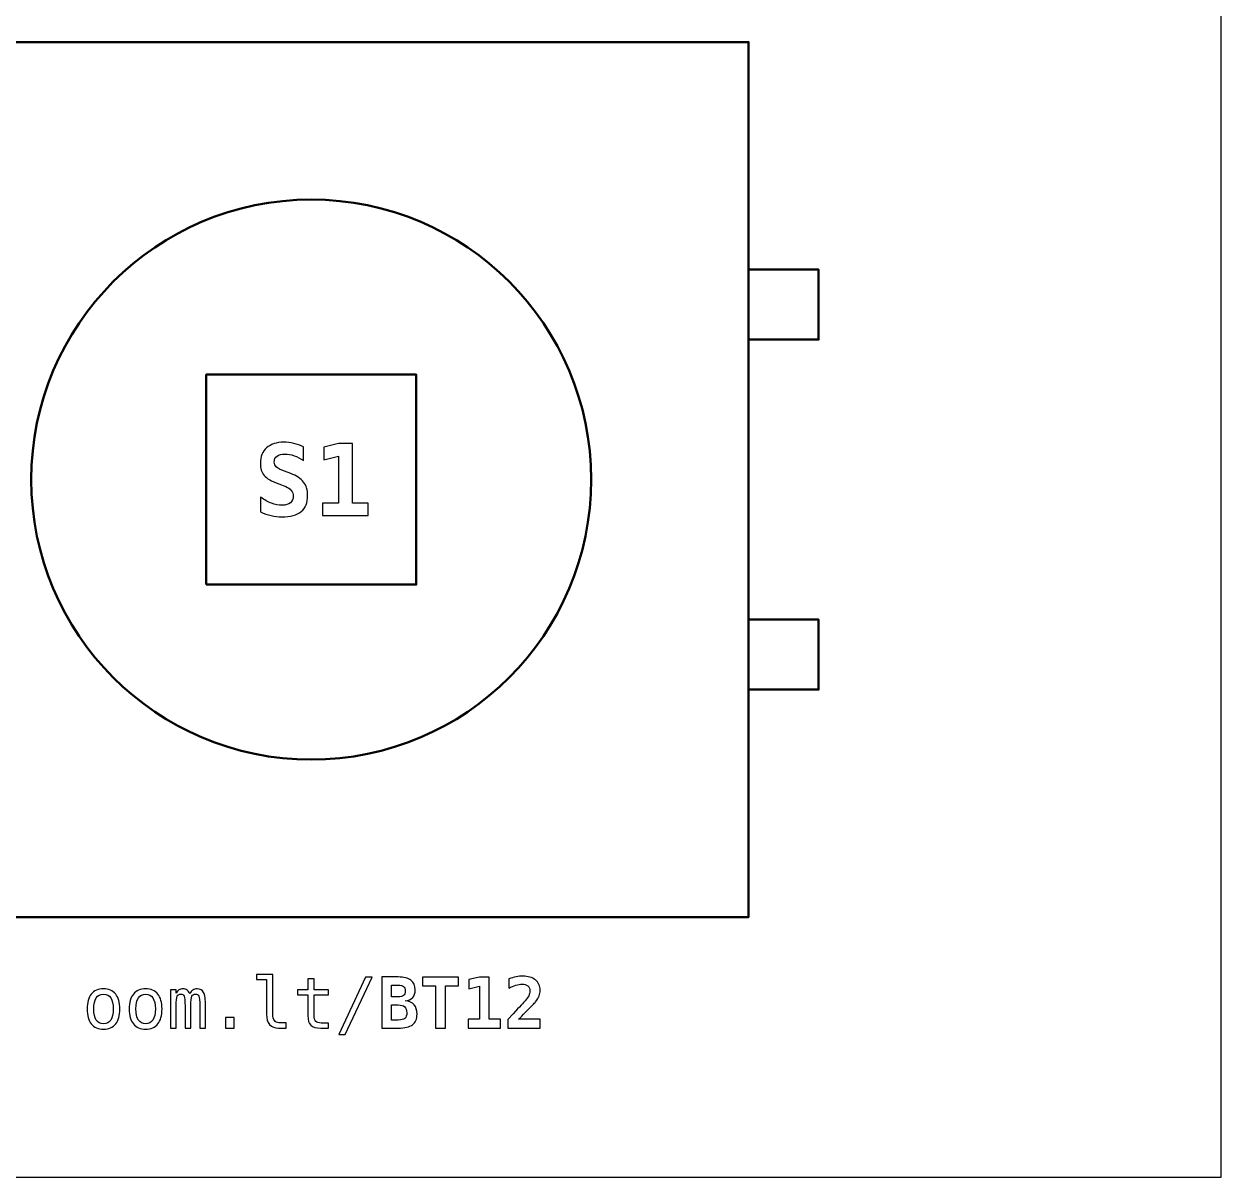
# Model space of a CAD drawing. Header units: centimetres. Extents: x -11.8 to -9.2, y -16.15 to -13.55.
# Drawn here: x -10.91 to -9.2, y -16.15 to -14.503 of the extents above; entities that cross this region are included whole.
import ezdxf

# ---------------------------------------------------------------- set-up
doc = ezdxf.new("R2010")
doc.units = ezdxf.units.CM
doc.header["$MEASUREMENT"] = 0
doc.layers.add('Layer 1', color=7, linetype='Continuous')

msp = doc.modelspace()

# ---------------------------------------------------------------- linework, layer by layer
at = {"layer": 'Layer 1', "color": 7}
msp.add_lwpolyline([(-11.8, -16.15), (-9.2, -16.15), (-9.2, -13.55), (-11.8, -13.55), (-11.8, -16.15)], close=True, dxfattribs=at)
at = {"layer": 'Layer 1', "color": 7, "lineweight": 50}
for points in [[(-11.125, -15.77855), (-9.875, -15.77855), (-9.875, -14.52855), (-11.125, -14.52855), (-11.125, -15.77855)], [(-9.875, -14.95355), (-9.775, -14.95355), (-9.775, -14.85355), (-9.875, -14.85355), (-9.875, -14.95355)], [(-10.65, -15.30355), (-10.35, -15.30355), (-10.35, -15.00355), (-10.65, -15.00355), (-10.65, -15.30355)], [(-9.875, -15.45355), (-9.775, -15.45355), (-9.775, -15.35355), (-9.875, -15.35355), (-9.875, -15.45355)]]:
    msp.add_lwpolyline(points, close=True, dxfattribs=at)
msp.add_ellipse((-10.5, -15.15355), major_axis=(0, 0.4), ratio=1, dxfattribs=at)
at = {"layer": 'Layer 1', "color": 250}
for points, knots in [([(-10.54645, -15.15977), (-10.55668, -15.15586), (-10.56362, -15.15175), (-10.56727, -15.14747), (-10.56727, -15.14747), (-10.57089, -15.14316), (-10.5727, -15.1374), (-10.5727, -15.13014), (-10.5727, -15.13014), (-10.5727, -15.12082), (-10.56971, -15.11348), (-10.56374, -15.10817), (-10.56374, -15.10817), (-10.55777, -15.10283), (-10.54958, -15.10017), (-10.53914, -15.10017), (-10.53914, -15.10017), (-10.53441, -15.10017), (-10.52969, -15.10071), (-10.52496, -15.1018), (-10.52496, -15.1018), (-10.52021, -15.10288), (-10.51553, -15.10445), (-10.51089, -15.10657), (-10.51089, -15.10657), (-10.51089, -15.10657), (-10.51089, -15.12642), (-10.51089, -15.12642), (-10.51089, -15.12642), (-10.51527, -15.12334), (-10.51969, -15.12101), (-10.52418, -15.11939), (-10.52418, -15.11939), (-10.5287, -15.11779), (-10.53314, -15.11699), (-10.53756, -15.11699), (-10.53756, -15.11699), (-10.54248, -15.11699), (-10.54624, -15.11798), (-10.54885, -15.11995), (-10.54885, -15.11995), (-10.55146, -15.12193), (-10.55278, -15.12475), (-10.55278, -15.12842), (-10.55278, -15.12842), (-10.55278, -15.13126), (-10.55182, -15.13362), (-10.54991, -15.13547), (-10.54991, -15.13547), (-10.54801, -15.13733), (-10.54403, -15.1394), (-10.53796, -15.14164), (-10.53796, -15.14164), (-10.53796, -15.14164), (-10.52921, -15.14495), (-10.52921, -15.14495), (-10.52921, -15.14495), (-10.52096, -15.14799), (-10.51487, -15.15201), (-10.51096, -15.15702), (-10.51096, -15.15702), (-10.50706, -15.16203), (-10.50511, -15.16833), (-10.50511, -15.17595), (-10.50511, -15.17595), (-10.50511, -15.18634), (-10.50817, -15.19408), (-10.5143, -15.19921), (-10.5143, -15.19921), (-10.52044, -15.20434), (-10.52971, -15.2069), (-10.5421, -15.2069), (-10.5421, -15.2069), (-10.54721, -15.2069), (-10.55231, -15.20629), (-10.55744, -15.20506), (-10.55744, -15.20506), (-10.56254, -15.20384), (-10.5675, -15.20205), (-10.57228, -15.19966), (-10.57228, -15.19966), (-10.57228, -15.19966), (-10.57228, -15.17863), (-10.57228, -15.17863), (-10.57228, -15.17863), (-10.56687, -15.18249), (-10.5616, -15.18538), (-10.55654, -15.18726), (-10.55654, -15.18726), (-10.55146, -15.18914), (-10.54645, -15.19008), (-10.54149, -15.19008), (-10.54149, -15.19008), (-10.53648, -15.19008), (-10.5326, -15.18895), (-10.52985, -15.18667), (-10.52985, -15.18667), (-10.5271, -15.18439), (-10.52571, -15.18122), (-10.52571, -15.17712), (-10.52571, -15.17712), (-10.52571, -15.17404), (-10.52663, -15.17134), (-10.52846, -15.16903), (-10.52846, -15.16903), (-10.5303, -15.16671), (-10.53295, -15.16487), (-10.53646, -15.16355), (-10.53646, -15.16355), (-10.53646, -15.16355), (-10.54645, -15.15977), (-10.54645, -15.15977)], [0, 0, 0, 0, 0.0357143, 0.0357143, 0.0357143, 0.0357143, 0.0714286, 0.0714286, 0.0714286, 0.0714286, 0.1071429, 0.1071429, 0.1071429, 0.1071429, 0.1428571, 0.1428571, 0.1428571, 0.1428571, 0.1785714, 0.1785714, 0.1785714, 0.1785714, 0.2142857, 0.2142857, 0.2142857, 0.2142857, 0.25, 0.25, 0.25, 0.25, 0.2857143, 0.2857143, 0.2857143, 0.2857143, 0.3214286, 0.3214286, 0.3214286, 0.3214286, 0.3571429, 0.3571429, 0.3571429, 0.3571429, 0.3928571, 0.3928571, 0.3928571, 0.3928571, 0.4285714, 0.4285714, 0.4285714, 0.4285714, 0.4642857, 0.4642857, 0.4642857, 0.4642857, 0.5, 0.5, 0.5, 0.5, 0.5357143, 0.5357143, 0.5357143, 0.5357143, 0.5714286, 0.5714286, 0.5714286, 0.5714286, 0.6071429, 0.6071429, 0.6071429, 0.6071429, 0.6428571, 0.6428571, 0.6428571, 0.6428571, 0.6785714, 0.6785714, 0.6785714, 0.6785714, 0.7142857, 0.7142857, 0.7142857, 0.7142857, 0.75, 0.75, 0.75, 0.75, 0.7857143, 0.7857143, 0.7857143, 0.7857143, 0.8214286, 0.8214286, 0.8214286, 0.8214286, 0.8571429, 0.8571429, 0.8571429, 0.8571429, 0.8928571, 0.8928571, 0.8928571, 0.8928571, 0.9285714, 0.9285714, 0.9285714, 0.9285714, 0.9642857, 0.9642857, 0.9642857, 0.9642857, 1, 1, 1, 1]), ([(-10.48368, -15.18698), (-10.48368, -15.18698), (-10.46094, -15.18698), (-10.46094, -15.18698), (-10.46094, -15.18698), (-10.46094, -15.18698), (-10.46094, -15.12021), (-10.46094, -15.12021), (-10.46094, -15.12021), (-10.46094, -15.12021), (-10.48208, -15.12546), (-10.48208, -15.12546), (-10.48208, -15.12546), (-10.48208, -15.12546), (-10.48208, -15.10713), (-10.48208, -15.10713), (-10.48208, -15.10713), (-10.48208, -15.10713), (-10.4608, -15.10203), (-10.4608, -15.10203), (-10.4608, -15.10203), (-10.4608, -15.10203), (-10.44116, -15.10203), (-10.44116, -15.10203), (-10.44116, -15.10203), (-10.44116, -15.10203), (-10.44116, -15.18698), (-10.44116, -15.18698), (-10.44116, -15.18698), (-10.44116, -15.18698), (-10.41842, -15.18698), (-10.41842, -15.18698), (-10.41842, -15.18698), (-10.41842, -15.18698), (-10.41842, -15.2049), (-10.41842, -15.2049), (-10.41842, -15.2049), (-10.41842, -15.2049), (-10.48368, -15.2049), (-10.48368, -15.2049), (-10.48368, -15.2049), (-10.48368, -15.2049), (-10.48368, -15.18698), (-10.48368, -15.18698)], [0, 0, 0, 0, 0.0909091, 0.0909091, 0.0909091, 0.0909091, 0.1818182, 0.1818182, 0.1818182, 0.1818182, 0.2727273, 0.2727273, 0.2727273, 0.2727273, 0.3636364, 0.3636364, 0.3636364, 0.3636364, 0.4545455, 0.4545455, 0.4545455, 0.4545455, 0.5454545, 0.5454545, 0.5454545, 0.5454545, 0.6363636, 0.6363636, 0.6363636, 0.6363636, 0.7272727, 0.7272727, 0.7272727, 0.7272727, 0.8181818, 0.8181818, 0.8181818, 0.8181818, 0.9090909, 0.9090909, 0.9090909, 0.9090909, 1, 1, 1, 1]), ([(-10.55487, -15.91735), (-10.55487, -15.92139), (-10.55413, -15.92442), (-10.55265, -15.92647), (-10.55265, -15.92647), (-10.55117, -15.92852), (-10.54898, -15.92955), (-10.54608, -15.92955), (-10.54608, -15.92955), (-10.54608, -15.92955), (-10.53558, -15.92955), (-10.53558, -15.92955), (-10.53558, -15.92955), (-10.53558, -15.92955), (-10.53558, -15.93717), (-10.53558, -15.93717), (-10.53558, -15.93717), (-10.53558, -15.93717), (-10.54695, -15.93717), (-10.54695, -15.93717), (-10.54695, -15.93717), (-10.55233, -15.93717), (-10.55648, -15.93544), (-10.55943, -15.93199), (-10.55943, -15.93199), (-10.56238, -15.92854), (-10.56385, -15.92365), (-10.56385, -15.91735), (-10.56385, -15.91735), (-10.56385, -15.91735), (-10.56385, -15.86768), (-10.56385, -15.86768), (-10.56385, -15.86768), (-10.56385, -15.86768), (-10.57825, -15.86768), (-10.57825, -15.86768), (-10.57825, -15.86768), (-10.57825, -15.86768), (-10.57825, -15.86065), (-10.57825, -15.86065), (-10.57825, -15.86065), (-10.57825, -15.86065), (-10.55487, -15.86065), (-10.55487, -15.86065), (-10.55487, -15.86065), (-10.55487, -15.86065), (-10.55487, -15.91735), (-10.55487, -15.91735)], [0, 0, 0, 0, 0.0833333, 0.0833333, 0.0833333, 0.0833333, 0.1666667, 0.1666667, 0.1666667, 0.1666667, 0.25, 0.25, 0.25, 0.25, 0.3333333, 0.3333333, 0.3333333, 0.3333333, 0.4166667, 0.4166667, 0.4166667, 0.4166667, 0.5, 0.5, 0.5, 0.5, 0.5833333, 0.5833333, 0.5833333, 0.5833333, 0.6666667, 0.6666667, 0.6666667, 0.6666667, 0.75, 0.75, 0.75, 0.75, 0.8333333, 0.8333333, 0.8333333, 0.8333333, 0.9166667, 0.9166667, 0.9166667, 0.9166667, 1, 1, 1, 1]), ([(-10.49587, -15.86695), (-10.49587, -15.86695), (-10.49587, -15.88248), (-10.49587, -15.88248), (-10.49587, -15.88248), (-10.49587, -15.88248), (-10.47545, -15.88248), (-10.47545, -15.88248), (-10.47545, -15.88248), (-10.47545, -15.88248), (-10.47545, -15.88947), (-10.47545, -15.88947), (-10.47545, -15.88947), (-10.47545, -15.88947), (-10.49587, -15.88947), (-10.49587, -15.88947), (-10.49587, -15.88947), (-10.49587, -15.88947), (-10.49587, -15.91915), (-10.49587, -15.91915), (-10.49587, -15.91915), (-10.49587, -15.92319), (-10.49511, -15.926), (-10.49357, -15.92759), (-10.49357, -15.92759), (-10.49204, -15.92919), (-10.48937, -15.92999), (-10.48557, -15.92999), (-10.48557, -15.92999), (-10.48557, -15.92999), (-10.47545, -15.92999), (-10.47545, -15.92999), (-10.47545, -15.92999), (-10.47545, -15.92999), (-10.47545, -15.93717), (-10.47545, -15.93717), (-10.47545, -15.93717), (-10.47545, -15.93717), (-10.48644, -15.93717), (-10.48644, -15.93717), (-10.48644, -15.93717), (-10.49319, -15.93717), (-10.49794, -15.93582), (-10.50071, -15.93312), (-10.50071, -15.93312), (-10.50347, -15.93042), (-10.50486, -15.92575), (-10.50486, -15.91915), (-10.50486, -15.91915), (-10.50486, -15.91915), (-10.50486, -15.88947), (-10.50486, -15.88947), (-10.50486, -15.88947), (-10.50486, -15.88947), (-10.51946, -15.88947), (-10.51946, -15.88947), (-10.51946, -15.88947), (-10.51946, -15.88947), (-10.51946, -15.88248), (-10.51946, -15.88248), (-10.51946, -15.88248), (-10.51946, -15.88248), (-10.50486, -15.88248), (-10.50486, -15.88248), (-10.50486, -15.88248), (-10.50486, -15.88248), (-10.50486, -15.86695), (-10.50486, -15.86695), (-10.50486, -15.86695), (-10.50486, -15.86695), (-10.49587, -15.86695), (-10.49587, -15.86695)], [0, 0, 0, 0, 0.0555556, 0.0555556, 0.0555556, 0.0555556, 0.1111111, 0.1111111, 0.1111111, 0.1111111, 0.1666667, 0.1666667, 0.1666667, 0.1666667, 0.2222222, 0.2222222, 0.2222222, 0.2222222, 0.2777778, 0.2777778, 0.2777778, 0.2777778, 0.3333333, 0.3333333, 0.3333333, 0.3333333, 0.3888889, 0.3888889, 0.3888889, 0.3888889, 0.4444444, 0.4444444, 0.4444444, 0.4444444, 0.5, 0.5, 0.5, 0.5, 0.5555556, 0.5555556, 0.5555556, 0.5555556, 0.6111111, 0.6111111, 0.6111111, 0.6111111, 0.6666667, 0.6666667, 0.6666667, 0.6666667, 0.7222222, 0.7222222, 0.7222222, 0.7222222, 0.7777778, 0.7777778, 0.7777778, 0.7777778, 0.8333333, 0.8333333, 0.8333333, 0.8333333, 0.8888889, 0.8888889, 0.8888889, 0.8888889, 0.9444444, 0.9444444, 0.9444444, 0.9444444, 1, 1, 1, 1]), ([(-10.42223, -15.86426), (-10.42223, -15.86426), (-10.41294, -15.86426), (-10.41294, -15.86426), (-10.41294, -15.86426), (-10.41294, -15.86426), (-10.45133, -15.94645), (-10.45133, -15.94645), (-10.45133, -15.94645), (-10.45133, -15.94645), (-10.46067, -15.94645), (-10.46067, -15.94645), (-10.46067, -15.94645), (-10.46067, -15.94645), (-10.42223, -15.86426), (-10.42223, -15.86426)], [0, 0, 0, 0, 0.25, 0.25, 0.25, 0.25, 0.5, 0.5, 0.5, 0.5, 0.75, 0.75, 0.75, 0.75, 1, 1, 1, 1]), ([(-10.39934, -15.86416), (-10.39934, -15.86416), (-10.37585, -15.86416), (-10.37585, -15.86416), (-10.37585, -15.86416), (-10.36774, -15.86416), (-10.36165, -15.8657), (-10.35757, -15.86878), (-10.35757, -15.86878), (-10.35348, -15.87185), (-10.35143, -15.87645), (-10.35143, -15.88256), (-10.35143, -15.88256), (-10.35143, -15.88727), (-10.35263, -15.89092), (-10.35505, -15.89355), (-10.35505, -15.89355), (-10.35745, -15.8962), (-10.36099, -15.89772), (-10.36564, -15.89815), (-10.36564, -15.89815), (-10.36007, -15.8987), (-10.35589, -15.90057), (-10.35307, -15.90377), (-10.35307, -15.90377), (-10.35025, -15.90695), (-10.34885, -15.91142), (-10.34885, -15.91715), (-10.34885, -15.91715), (-10.34885, -15.92419), (-10.35097, -15.92927), (-10.3552, -15.93244), (-10.3552, -15.93244), (-10.35944, -15.93559), (-10.36632, -15.93717), (-10.37585, -15.93717), (-10.37585, -15.93717), (-10.37585, -15.93717), (-10.39934, -15.93717), (-10.39934, -15.93717), (-10.39934, -15.93717), (-10.39934, -15.93717), (-10.39934, -15.86416), (-10.39934, -15.86416)], [0, 0, 0, 0, 0.0909091, 0.0909091, 0.0909091, 0.0909091, 0.1818182, 0.1818182, 0.1818182, 0.1818182, 0.2727273, 0.2727273, 0.2727273, 0.2727273, 0.3636364, 0.3636364, 0.3636364, 0.3636364, 0.4545455, 0.4545455, 0.4545455, 0.4545455, 0.5454545, 0.5454545, 0.5454545, 0.5454545, 0.6363636, 0.6363636, 0.6363636, 0.6363636, 0.7272727, 0.7272727, 0.7272727, 0.7272727, 0.8181818, 0.8181818, 0.8181818, 0.8181818, 0.9090909, 0.9090909, 0.9090909, 0.9090909, 1, 1, 1, 1]), ([(-10.30793, -15.93717), (-10.30793, -15.93717), (-10.32233, -15.93717), (-10.32233, -15.93717), (-10.32233, -15.93717), (-10.32233, -15.93717), (-10.32233, -15.87686), (-10.32233, -15.87686), (-10.32233, -15.87686), (-10.32233, -15.87686), (-10.34083, -15.87686), (-10.34083, -15.87686), (-10.34083, -15.87686), (-10.34083, -15.87686), (-10.34083, -15.86426), (-10.34083, -15.86426), (-10.34083, -15.86426), (-10.34083, -15.86426), (-10.28942, -15.86426), (-10.28942, -15.86426), (-10.28942, -15.86426), (-10.28942, -15.86426), (-10.28942, -15.87686), (-10.28942, -15.87686), (-10.28942, -15.87686), (-10.28942, -15.87686), (-10.30793, -15.87686), (-10.30793, -15.87686), (-10.30793, -15.87686), (-10.30793, -15.87686), (-10.30793, -15.93717), (-10.30793, -15.93717)], [0, 0, 0, 0, 0.125, 0.125, 0.125, 0.125, 0.25, 0.25, 0.25, 0.25, 0.375, 0.375, 0.375, 0.375, 0.5, 0.5, 0.5, 0.5, 0.625, 0.625, 0.625, 0.625, 0.75, 0.75, 0.75, 0.75, 0.875, 0.875, 0.875, 0.875, 1, 1, 1, 1]), ([(-10.27584, -15.92447), (-10.27584, -15.92447), (-10.25972, -15.92447), (-10.25972, -15.92447), (-10.25972, -15.92447), (-10.25972, -15.92447), (-10.25972, -15.87715), (-10.25972, -15.87715), (-10.25972, -15.87715), (-10.25972, -15.87715), (-10.2747, -15.88086), (-10.2747, -15.88086), (-10.2747, -15.88086), (-10.2747, -15.88086), (-10.2747, -15.86788), (-10.2747, -15.86788), (-10.2747, -15.86788), (-10.2747, -15.86788), (-10.25962, -15.86426), (-10.25962, -15.86426), (-10.25962, -15.86426), (-10.25962, -15.86426), (-10.2457, -15.86426), (-10.2457, -15.86426), (-10.2457, -15.86426), (-10.2457, -15.86426), (-10.2457, -15.92447), (-10.2457, -15.92447), (-10.2457, -15.92447), (-10.2457, -15.92447), (-10.22958, -15.92447), (-10.22958, -15.92447), (-10.22958, -15.92447), (-10.22958, -15.92447), (-10.22958, -15.93717), (-10.22958, -15.93717), (-10.22958, -15.93717), (-10.22958, -15.93717), (-10.27584, -15.93717), (-10.27584, -15.93717), (-10.27584, -15.93717), (-10.27584, -15.93717), (-10.27584, -15.92447), (-10.27584, -15.92447)], [0, 0, 0, 0, 0.0909091, 0.0909091, 0.0909091, 0.0909091, 0.1818182, 0.1818182, 0.1818182, 0.1818182, 0.2727273, 0.2727273, 0.2727273, 0.2727273, 0.3636364, 0.3636364, 0.3636364, 0.3636364, 0.4545455, 0.4545455, 0.4545455, 0.4545455, 0.5454545, 0.5454545, 0.5454545, 0.5454545, 0.6363636, 0.6363636, 0.6363636, 0.6363636, 0.7272727, 0.7272727, 0.7272727, 0.7272727, 0.8181818, 0.8181818, 0.8181818, 0.8181818, 0.9090909, 0.9090909, 0.9090909, 0.9090909, 1, 1, 1, 1]), ([(-10.20362, -15.92447), (-10.20362, -15.92447), (-10.1729, -15.92447), (-10.1729, -15.92447), (-10.1729, -15.92447), (-10.1729, -15.92447), (-10.1729, -15.93717), (-10.1729, -15.93717), (-10.1729, -15.93717), (-10.1729, -15.93717), (-10.21919, -15.93717), (-10.21919, -15.93717), (-10.21919, -15.93717), (-10.21919, -15.93717), (-10.21919, -15.92485), (-10.21919, -15.92485), (-10.21919, -15.92485), (-10.21919, -15.92485), (-10.21138, -15.91657), (-10.21138, -15.91657), (-10.21138, -15.91657), (-10.20211, -15.9067), (-10.19647, -15.90063), (-10.19449, -15.89835), (-10.19449, -15.89835), (-10.19206, -15.89555), (-10.19029, -15.89307), (-10.18922, -15.8909), (-10.18922, -15.8909), (-10.18814, -15.88873), (-10.18761, -15.8866), (-10.18761, -15.88448), (-10.18761, -15.88448), (-10.18761, -15.88123), (-10.18859, -15.87871), (-10.19056, -15.87695), (-10.19056, -15.87695), (-10.19252, -15.87516), (-10.19532, -15.87428), (-10.19892, -15.87428), (-10.19892, -15.87428), (-10.20151, -15.87428), (-10.20439, -15.8748), (-10.20759, -15.87581), (-10.20759, -15.87581), (-10.21081, -15.87685), (-10.21414, -15.87833), (-10.21763, -15.88028), (-10.21763, -15.88028), (-10.21763, -15.88028), (-10.21763, -15.86685), (-10.21763, -15.86685), (-10.21763, -15.86685), (-10.21414, -15.86558), (-10.21074, -15.86461), (-10.20739, -15.86395), (-10.20739, -15.86395), (-10.20406, -15.86328), (-10.20086, -15.86295), (-10.19781, -15.86295), (-10.19781, -15.86295), (-10.19009, -15.86295), (-10.18402, -15.86475), (-10.17962, -15.86835), (-10.17962, -15.86835), (-10.17521, -15.87193), (-10.173, -15.87685), (-10.173, -15.88306), (-10.173, -15.88306), (-10.173, -15.88593), (-10.17349, -15.88862), (-10.17444, -15.89112), (-10.17444, -15.89112), (-10.17541, -15.89363), (-10.17706, -15.89642), (-10.17941, -15.89947), (-10.17941, -15.89947), (-10.18112, -15.90168), (-10.18586, -15.90667), (-10.19361, -15.91442), (-10.19361, -15.91442), (-10.19781, -15.9186), (-10.20114, -15.92197), (-10.20362, -15.92447)], [0, 0, 0, 0, 0.047619, 0.047619, 0.047619, 0.047619, 0.0952381, 0.0952381, 0.0952381, 0.0952381, 0.1428571, 0.1428571, 0.1428571, 0.1428571, 0.1904762, 0.1904762, 0.1904762, 0.1904762, 0.2380952, 0.2380952, 0.2380952, 0.2380952, 0.2857143, 0.2857143, 0.2857143, 0.2857143, 0.3333333, 0.3333333, 0.3333333, 0.3333333, 0.3809524, 0.3809524, 0.3809524, 0.3809524, 0.4285714, 0.4285714, 0.4285714, 0.4285714, 0.4761905, 0.4761905, 0.4761905, 0.4761905, 0.5238095, 0.5238095, 0.5238095, 0.5238095, 0.5714286, 0.5714286, 0.5714286, 0.5714286, 0.6190476, 0.6190476, 0.6190476, 0.6190476, 0.6666667, 0.6666667, 0.6666667, 0.6666667, 0.7142857, 0.7142857, 0.7142857, 0.7142857, 0.7619048, 0.7619048, 0.7619048, 0.7619048, 0.8095238, 0.8095238, 0.8095238, 0.8095238, 0.8571429, 0.8571429, 0.8571429, 0.8571429, 0.9047619, 0.9047619, 0.9047619, 0.9047619, 0.952381, 0.952381, 0.952381, 0.952381, 1, 1, 1, 1]), ([(-10.79682, -15.88116), (-10.78924, -15.88116), (-10.78344, -15.88361), (-10.77942, -15.88853), (-10.77942, -15.88853), (-10.7754, -15.89345), (-10.77339, -15.90057), (-10.77339, -15.90987), (-10.77339, -15.90987), (-10.77339, -15.91922), (-10.77539, -15.92634), (-10.77939, -15.93124), (-10.77939, -15.93124), (-10.78341, -15.93614), (-10.78921, -15.93859), (-10.79682, -15.93859), (-10.79682, -15.93859), (-10.80442, -15.93859), (-10.81021, -15.93614), (-10.81423, -15.93124), (-10.81423, -15.93124), (-10.81823, -15.92634), (-10.82023, -15.91922), (-10.82023, -15.90987), (-10.82023, -15.90987), (-10.82023, -15.90057), (-10.81823, -15.89345), (-10.81423, -15.88853), (-10.81423, -15.88853), (-10.81021, -15.88361), (-10.80442, -15.88116), (-10.79682, -15.88116)], [0, 0, 0, 0, 0.125, 0.125, 0.125, 0.125, 0.25, 0.25, 0.25, 0.25, 0.375, 0.375, 0.375, 0.375, 0.5, 0.5, 0.5, 0.5, 0.625, 0.625, 0.625, 0.625, 0.75, 0.75, 0.75, 0.75, 0.875, 0.875, 0.875, 0.875, 1, 1, 1, 1]), ([(-10.79682, -15.88878), (-10.80139, -15.88878), (-10.80484, -15.89055), (-10.80719, -15.8941), (-10.80719, -15.8941), (-10.80954, -15.89765), (-10.81071, -15.90292), (-10.81071, -15.90987), (-10.81071, -15.90987), (-10.81071, -15.9168), (-10.80954, -15.92205), (-10.80719, -15.92562), (-10.80719, -15.92562), (-10.80484, -15.92919), (-10.80139, -15.93097), (-10.79682, -15.93097), (-10.79682, -15.93097), (-10.79224, -15.93097), (-10.78877, -15.92919), (-10.78642, -15.92562), (-10.78642, -15.92562), (-10.78407, -15.92205), (-10.78291, -15.9168), (-10.78291, -15.90987), (-10.78291, -15.90987), (-10.78291, -15.90292), (-10.78407, -15.89765), (-10.78642, -15.8941), (-10.78642, -15.8941), (-10.78877, -15.89055), (-10.79224, -15.88878), (-10.79682, -15.88878)], [0, 0, 0, 0, 0.125, 0.125, 0.125, 0.125, 0.25, 0.25, 0.25, 0.25, 0.375, 0.375, 0.375, 0.375, 0.5, 0.5, 0.5, 0.5, 0.625, 0.625, 0.625, 0.625, 0.75, 0.75, 0.75, 0.75, 0.875, 0.875, 0.875, 0.875, 1, 1, 1, 1]), ([(-10.73661, -15.88116), (-10.72903, -15.88116), (-10.72323, -15.88361), (-10.71921, -15.88853), (-10.71921, -15.88853), (-10.71519, -15.89345), (-10.71318, -15.90057), (-10.71318, -15.90987), (-10.71318, -15.90987), (-10.71318, -15.91922), (-10.71518, -15.92634), (-10.71918, -15.93124), (-10.71918, -15.93124), (-10.7232, -15.93614), (-10.729, -15.93859), (-10.73661, -15.93859), (-10.73661, -15.93859), (-10.74421, -15.93859), (-10.75, -15.93614), (-10.75402, -15.93124), (-10.75402, -15.93124), (-10.75802, -15.92634), (-10.76002, -15.91922), (-10.76002, -15.90987), (-10.76002, -15.90987), (-10.76002, -15.90057), (-10.75802, -15.89345), (-10.75402, -15.88853), (-10.75402, -15.88853), (-10.75, -15.88361), (-10.74421, -15.88116), (-10.73661, -15.88116)], [0, 0, 0, 0, 0.125, 0.125, 0.125, 0.125, 0.25, 0.25, 0.25, 0.25, 0.375, 0.375, 0.375, 0.375, 0.5, 0.5, 0.5, 0.5, 0.625, 0.625, 0.625, 0.625, 0.75, 0.75, 0.75, 0.75, 0.875, 0.875, 0.875, 0.875, 1, 1, 1, 1]), ([(-10.73661, -15.88878), (-10.74118, -15.88878), (-10.74463, -15.89055), (-10.74698, -15.8941), (-10.74698, -15.8941), (-10.74933, -15.89765), (-10.7505, -15.90292), (-10.7505, -15.90987), (-10.7505, -15.90987), (-10.7505, -15.9168), (-10.74933, -15.92205), (-10.74698, -15.92562), (-10.74698, -15.92562), (-10.74463, -15.92919), (-10.74118, -15.93097), (-10.73661, -15.93097), (-10.73661, -15.93097), (-10.73203, -15.93097), (-10.72856, -15.92919), (-10.72621, -15.92562), (-10.72621, -15.92562), (-10.72386, -15.92205), (-10.7227, -15.9168), (-10.7227, -15.90987), (-10.7227, -15.90987), (-10.7227, -15.90292), (-10.72386, -15.89765), (-10.72621, -15.8941), (-10.72621, -15.8941), (-10.72856, -15.89055), (-10.73203, -15.88878), (-10.73661, -15.88878)], [0, 0, 0, 0, 0.125, 0.125, 0.125, 0.125, 0.25, 0.25, 0.25, 0.25, 0.375, 0.375, 0.375, 0.375, 0.5, 0.5, 0.5, 0.5, 0.625, 0.625, 0.625, 0.625, 0.75, 0.75, 0.75, 0.75, 0.875, 0.875, 0.875, 0.875, 1, 1, 1, 1]), ([(-10.67349, -15.88805), (-10.67239, -15.8857), (-10.67097, -15.88396), (-10.66925, -15.88285), (-10.66925, -15.88285), (-10.66755, -15.88173), (-10.66549, -15.88116), (-10.66309, -15.88116), (-10.66309, -15.88116), (-10.65869, -15.88116), (-10.65558, -15.88286), (-10.65378, -15.88626), (-10.65378, -15.88626), (-10.65197, -15.88967), (-10.65107, -15.89607), (-10.65107, -15.90548), (-10.65107, -15.90548), (-10.65107, -15.90548), (-10.65107, -15.93717), (-10.65107, -15.93717), (-10.65107, -15.93717), (-10.65107, -15.93717), (-10.65927, -15.93717), (-10.65927, -15.93717), (-10.65927, -15.93717), (-10.65927, -15.93717), (-10.65927, -15.90587), (-10.65927, -15.90587), (-10.65927, -15.90587), (-10.65927, -15.89815), (-10.6597, -15.89337), (-10.66057, -15.89148), (-10.66057, -15.89148), (-10.66142, -15.88962), (-10.663, -15.88868), (-10.66529, -15.88868), (-10.66529, -15.88868), (-10.66789, -15.88868), (-10.66967, -15.88968), (-10.67064, -15.89168), (-10.67064, -15.89168), (-10.67159, -15.89368), (-10.67207, -15.89842), (-10.67207, -15.90587), (-10.67207, -15.90587), (-10.67207, -15.90587), (-10.67207, -15.93717), (-10.67207, -15.93717), (-10.67207, -15.93717), (-10.67207, -15.93717), (-10.68027, -15.93717), (-10.68027, -15.93717), (-10.68027, -15.93717), (-10.68027, -15.93717), (-10.68027, -15.90587), (-10.68027, -15.90587), (-10.68027, -15.90587), (-10.68027, -15.89805), (-10.68074, -15.89323), (-10.68167, -15.89142), (-10.68167, -15.89142), (-10.68259, -15.8896), (-10.68425, -15.88868), (-10.68667, -15.88868), (-10.68667, -15.88868), (-10.68905, -15.88868), (-10.69071, -15.88968), (-10.69162, -15.89168), (-10.69162, -15.89168), (-10.69256, -15.89368), (-10.69302, -15.89842), (-10.69302, -15.90587), (-10.69302, -15.90587), (-10.69302, -15.90587), (-10.69302, -15.93717), (-10.69302, -15.93717), (-10.69302, -15.93717), (-10.69302, -15.93717), (-10.70117, -15.93717), (-10.70117, -15.93717), (-10.70117, -15.93717), (-10.70117, -15.93717), (-10.70117, -15.88248), (-10.70117, -15.88248), (-10.70117, -15.88248), (-10.70117, -15.88248), (-10.69302, -15.88248), (-10.69302, -15.88248), (-10.69302, -15.88248), (-10.69302, -15.88248), (-10.69302, -15.88716), (-10.69302, -15.88716), (-10.69302, -15.88716), (-10.69196, -15.88521), (-10.69061, -15.88373), (-10.68899, -15.8827), (-10.68899, -15.8827), (-10.68739, -15.88168), (-10.68555, -15.88116), (-10.6835, -15.88116), (-10.6835, -15.88116), (-10.68102, -15.88116), (-10.67897, -15.88173), (-10.67732, -15.88286), (-10.67732, -15.88286), (-10.67567, -15.88401), (-10.6744, -15.88573), (-10.67349, -15.88805)], [0, 0, 0, 0, 0.037037, 0.037037, 0.037037, 0.037037, 0.0740741, 0.0740741, 0.0740741, 0.0740741, 0.1111111, 0.1111111, 0.1111111, 0.1111111, 0.1481481, 0.1481481, 0.1481481, 0.1481481, 0.1851852, 0.1851852, 0.1851852, 0.1851852, 0.2222222, 0.2222222, 0.2222222, 0.2222222, 0.2592593, 0.2592593, 0.2592593, 0.2592593, 0.2962963, 0.2962963, 0.2962963, 0.2962963, 0.3333333, 0.3333333, 0.3333333, 0.3333333, 0.3703704, 0.3703704, 0.3703704, 0.3703704, 0.4074074, 0.4074074, 0.4074074, 0.4074074, 0.4444444, 0.4444444, 0.4444444, 0.4444444, 0.4814815, 0.4814815, 0.4814815, 0.4814815, 0.5185185, 0.5185185, 0.5185185, 0.5185185, 0.5555556, 0.5555556, 0.5555556, 0.5555556, 0.5925926, 0.5925926, 0.5925926, 0.5925926, 0.6296296, 0.6296296, 0.6296296, 0.6296296, 0.6666667, 0.6666667, 0.6666667, 0.6666667, 0.7037037, 0.7037037, 0.7037037, 0.7037037, 0.7407407, 0.7407407, 0.7407407, 0.7407407, 0.7777778, 0.7777778, 0.7777778, 0.7777778, 0.8148148, 0.8148148, 0.8148148, 0.8148148, 0.8518519, 0.8518519, 0.8518519, 0.8518519, 0.8888889, 0.8888889, 0.8888889, 0.8888889, 0.9259259, 0.9259259, 0.9259259, 0.9259259, 0.962963, 0.962963, 0.962963, 0.962963, 1, 1, 1, 1]), ([(-10.38542, -15.87563), (-10.38542, -15.87563), (-10.38542, -15.89258), (-10.38542, -15.89258), (-10.38542, -15.89258), (-10.38542, -15.89258), (-10.37585, -15.89258), (-10.37585, -15.89258), (-10.37585, -15.89258), (-10.3722, -15.89258), (-10.3696, -15.89193), (-10.36805, -15.89063), (-10.36805, -15.89063), (-10.3665, -15.88933), (-10.36574, -15.88718), (-10.36574, -15.88418), (-10.36574, -15.88418), (-10.36574, -15.88118), (-10.36652, -15.87901), (-10.3681, -15.87766), (-10.3681, -15.87766), (-10.36969, -15.87631), (-10.37227, -15.87563), (-10.37585, -15.87563), (-10.37585, -15.87563), (-10.37585, -15.87563), (-10.38542, -15.87563), (-10.38542, -15.87563)], [0, 0, 0, 0, 0.1428571, 0.1428571, 0.1428571, 0.1428571, 0.2857143, 0.2857143, 0.2857143, 0.2857143, 0.4285714, 0.4285714, 0.4285714, 0.4285714, 0.5714286, 0.5714286, 0.5714286, 0.5714286, 0.7142857, 0.7142857, 0.7142857, 0.7142857, 0.8571429, 0.8571429, 0.8571429, 0.8571429, 1, 1, 1, 1]), ([(-10.38542, -15.90405), (-10.38542, -15.90405), (-10.38542, -15.92565), (-10.38542, -15.92565), (-10.38542, -15.92565), (-10.38542, -15.92565), (-10.37585, -15.92565), (-10.37585, -15.92565), (-10.37585, -15.92565), (-10.37125, -15.92565), (-10.36805, -15.92487), (-10.3662, -15.9233), (-10.3662, -15.9233), (-10.36437, -15.92174), (-10.36345, -15.91902), (-10.36345, -15.91515), (-10.36345, -15.91515), (-10.36345, -15.9112), (-10.36442, -15.90837), (-10.36634, -15.90663), (-10.36634, -15.90663), (-10.36825, -15.90492), (-10.37142, -15.90405), (-10.37585, -15.90405), (-10.37585, -15.90405), (-10.37585, -15.90405), (-10.38542, -15.90405), (-10.38542, -15.90405)], [0, 0, 0, 0, 0.1428571, 0.1428571, 0.1428571, 0.1428571, 0.2857143, 0.2857143, 0.2857143, 0.2857143, 0.4285714, 0.4285714, 0.4285714, 0.4285714, 0.5714286, 0.5714286, 0.5714286, 0.5714286, 0.7142857, 0.7142857, 0.7142857, 0.7142857, 0.8571429, 0.8571429, 0.8571429, 0.8571429, 1, 1, 1, 1]), ([(-10.62239, -15.92227), (-10.62239, -15.92227), (-10.61009, -15.92227), (-10.61009, -15.92227), (-10.61009, -15.92227), (-10.61009, -15.92227), (-10.61009, -15.93717), (-10.61009, -15.93717), (-10.61009, -15.93717), (-10.61009, -15.93717), (-10.62239, -15.93717), (-10.62239, -15.93717), (-10.62239, -15.93717), (-10.62239, -15.93717), (-10.62239, -15.92227), (-10.62239, -15.92227)], [0, 0, 0, 0, 0.25, 0.25, 0.25, 0.25, 0.5, 0.5, 0.5, 0.5, 0.75, 0.75, 0.75, 0.75, 1, 1, 1, 1])]:
    msp.add_open_spline(points, degree=3, knots=knots, dxfattribs=at)

doc.saveas('drawing.dxf')
